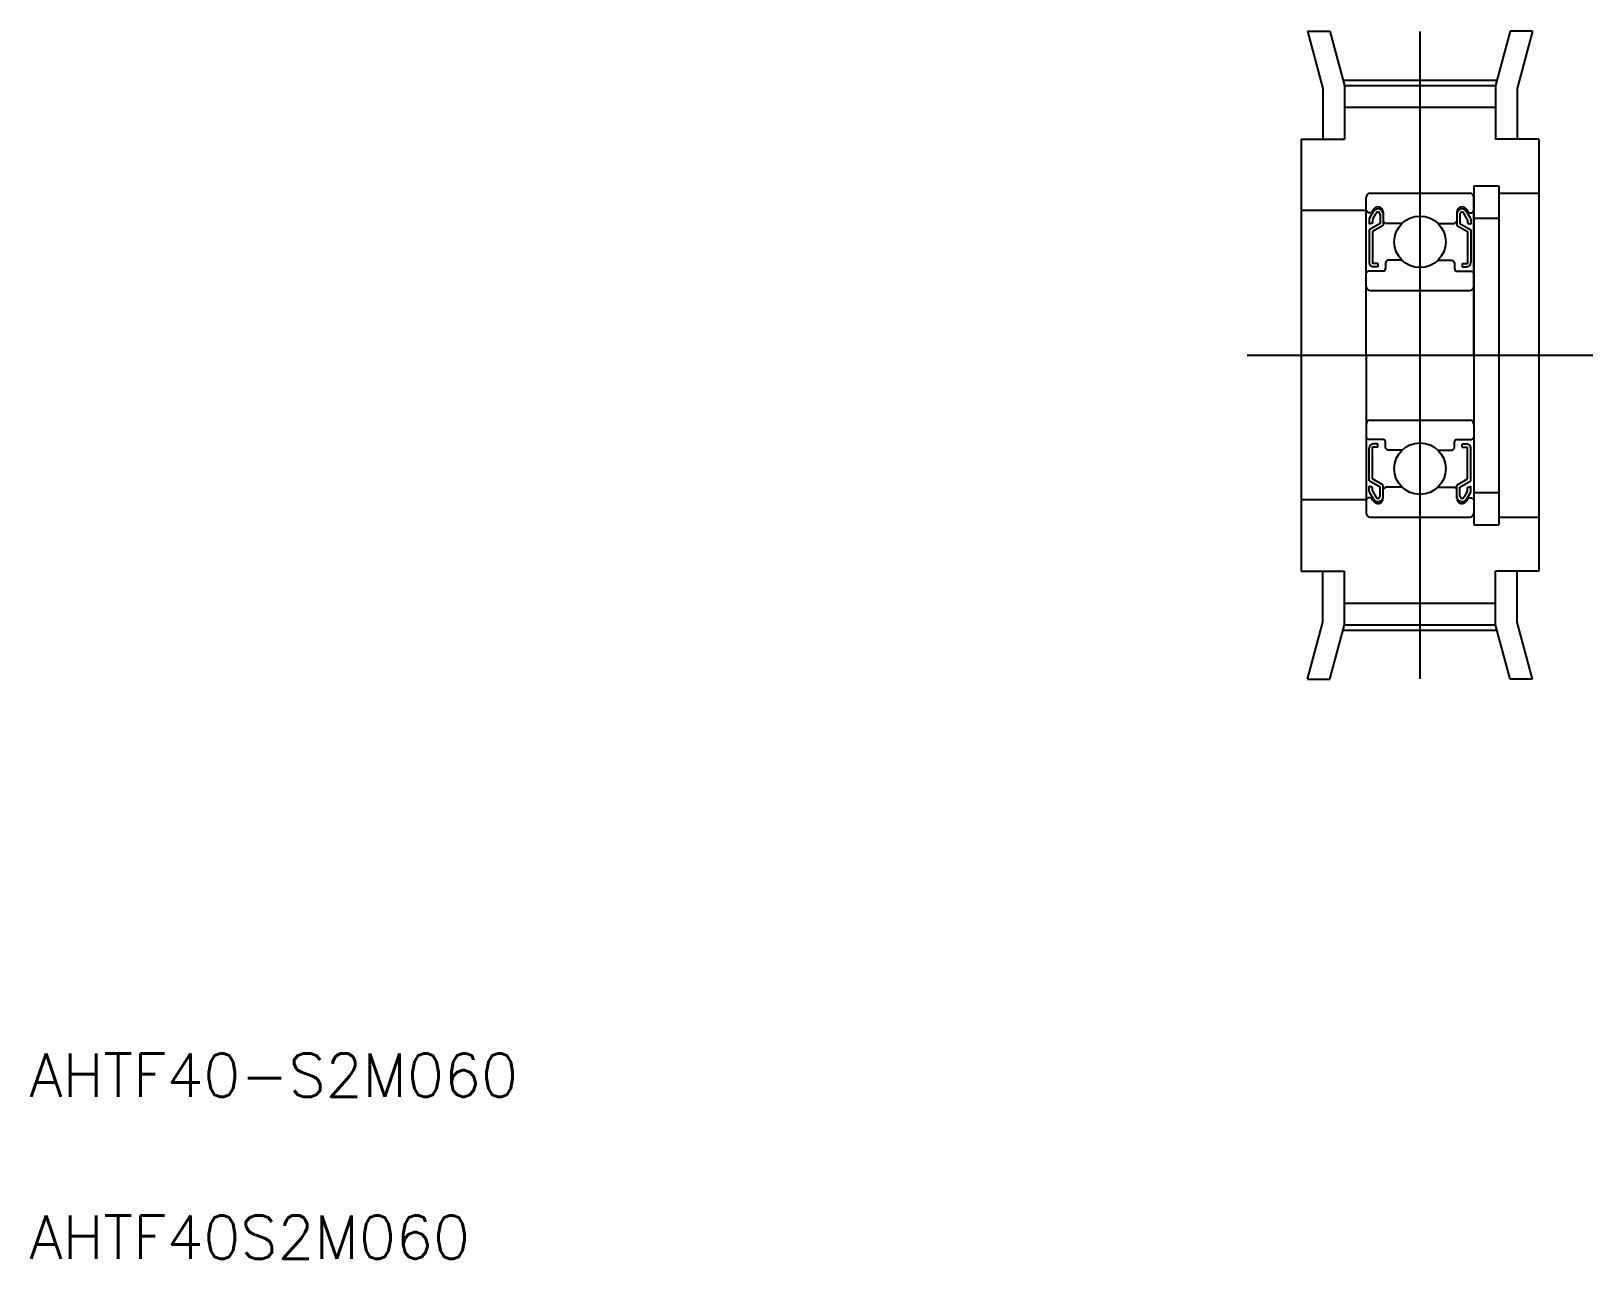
# Model space of a CAD drawing. Extents: x 5.1 to 77.4, y 5 to 61.8.
import ezdxf

# ---------------------------------------------------------------- set-up
doc = ezdxf.new("R2010")
doc.units = 0
doc.linetypes.add('CENTER', pattern=[50.8, 31.75, -6.35, 6.35, -6.35])
doc.layers.get('0').update_dxf_attribs({"linetype": 'CONTINUOUS'})
doc.layers.add('CENTER', color=1, linetype='CENTER')
doc.styles.get("Standard").update_dxf_attribs({"font": 'txt', "bigfont": 'BIGFONT'})

msp = doc.modelspace()

# ---------------------------------------------------------------- linework, layer by layer
at = {"color": 7, "linetype": 'CONTINUOUS'}
for p, q in [((64.178, 61.826), (64.889, 59.174)), ((64.178, 61.826), (65.213, 61.826)), ((65.213, 61.826), (65.889, 59.306)), ((73.564, 61.826), (72.889, 59.306)), ((74.599, 61.826), (73.564, 61.826)), ((74.599, 61.826), (73.889, 59.174)), ((65.889, 59.306), (72.889, 59.306)), ((65.889, 59.306), (65.889, 56.826)), ((72.889, 59.306), (72.889, 56.826)), ((64.889, 59.174), (64.889, 56.826)), ((73.889, 59.174), (73.889, 56.826)), ((65.889, 58.306), (72.889, 58.306)), ((63.889, 56.826), (63.889, 36.826)), ((63.889, 56.826), (65.889, 56.826)), ((74.889, 56.826), (72.889, 56.826)), ((74.889, 56.826), (74.889, 36.826)), ((67.089, 54.326), (71.689, 54.326)), ((71.889, 54.676), (73.039, 54.676)), ((71.889, 54.676), (71.889, 38.976)), ((73.039, 54.676), (73.039, 38.976)), ((73.039, 54.326), (74.889, 54.326)), ((66.889, 53.526), (63.889, 53.526)), ((66.889, 46.826), (66.889, 54.126)), ((66.989, 53.426), (66.889, 53.526)), ((67.052, 53.172), (67.249, 53.514)), ((67.222, 53.57), (67.139, 53.426)), ((71.725, 53.172), (71.528, 53.514)), ((71.555, 53.57), (71.639, 53.426)), ((71.789, 53.426), (71.889, 53.526)), ((71.889, 46.826), (71.889, 54.126)), ((67.139, 53.426), (66.989, 53.426)), ((67.039, 53.122), (67.039, 52.889)), ((67.189, 52.944), (67.039, 52.889)), ((67.539, 52.926), (67.039, 52.637)), ((67.189, 53.082), (67.189, 52.944)), ((67.689, 52.839), (67.189, 52.55)), ((67.202, 53.132), (67.341, 53.373)), ((67.539, 53.351), (67.539, 52.926)), ((67.689, 53.445), (67.689, 53.026)), ((67.689, 53.351), (67.689, 52.839)), ((67.789, 52.926), (67.689, 53.026)), ((68.555, 52.926), (67.789, 52.926)), ((70.222, 52.926), (70.989, 52.926)), ((70.989, 52.926), (71.089, 53.026)), ((71.089, 53.445), (71.089, 53.026)), ((71.089, 53.351), (71.089, 52.839)), ((71.089, 52.839), (71.589, 52.55)), ((71.239, 53.351), (71.239, 52.926)), ((71.239, 52.926), (71.739, 52.637)), ((71.575, 53.132), (71.436, 53.373)), ((71.589, 53.082), (71.589, 52.944)), ((71.589, 52.944), (71.739, 52.889)), ((71.639, 53.426), (71.789, 53.426)), ((71.739, 53.122), (71.739, 52.889)), ((71.889, 53.176), (73.039, 53.176)), ((67.039, 52.637), (67.039, 51.126)), ((67.189, 52.55), (67.189, 51.076)), ((71.589, 52.55), (71.589, 51.076)), ((71.739, 52.637), (71.739, 51.126)), ((66.989, 50.726), (66.889, 50.626)), ((67.689, 50.726), (66.989, 50.726)), ((67.439, 51.076), (67.189, 51.076)), ((67.439, 50.926), (67.239, 50.926)), ((67.439, 51.076), (67.439, 50.926)), ((67.889, 51.226), (67.789, 51.126)), ((67.789, 51.126), (67.789, 50.826)), ((68.555, 51.226), (67.889, 51.226)), ((70.222, 51.226), (70.889, 51.226)), ((70.889, 51.226), (70.989, 51.126)), ((70.989, 51.126), (70.989, 50.826)), ((71.089, 50.726), (71.789, 50.726)), ((71.339, 51.076), (71.339, 50.926)), ((71.339, 51.076), (71.589, 51.076)), ((71.339, 50.926), (71.539, 50.926)), ((71.789, 50.726), (71.889, 50.626)), ((66.889, 50.476), (66.889, 50.476)), ((67.089, 49.826), (71.689, 49.826)), ((66.889, 48.651), (66.889, 48.651)), ((66.889, 46.826), (66.889, 39.526)), ((71.889, 46.826), (71.889, 39.526)), ((67.089, 43.826), (71.689, 43.826)), ((66.989, 42.926), (66.889, 43.026)), ((67.689, 42.926), (66.989, 42.926)), ((67.439, 42.726), (67.239, 42.726)), ((67.439, 42.576), (67.439, 42.726)), ((67.789, 42.526), (67.789, 42.826)), ((70.989, 42.526), (70.989, 42.826)), ((71.089, 42.926), (71.789, 42.926)), ((71.339, 42.576), (71.339, 42.726)), ((71.339, 42.726), (71.539, 42.726)), ((71.789, 42.926), (71.889, 43.026)), ((67.039, 41.014), (67.039, 42.526)), ((67.439, 42.576), (67.189, 42.576)), ((67.189, 41.101), (67.189, 42.576)), ((67.889, 42.426), (67.789, 42.526)), ((68.555, 42.426), (67.889, 42.426)), ((70.222, 42.426), (70.889, 42.426)), ((70.889, 42.426), (70.989, 42.526)), ((71.339, 42.576), (71.589, 42.576)), ((71.589, 41.101), (71.589, 42.576)), ((71.739, 41.014), (71.739, 42.526)), ((67.539, 40.726), (67.039, 41.014)), ((67.039, 40.529), (67.039, 40.762)), ((67.189, 40.707), (67.039, 40.762)), ((67.689, 40.812), (67.189, 41.101)), ((67.189, 40.569), (67.189, 40.707)), ((67.202, 40.519), (67.341, 40.278)), ((67.539, 40.301), (67.539, 40.726)), ((67.689, 40.301), (67.689, 40.812)), ((67.789, 40.726), (67.689, 40.626)), ((67.689, 40.206), (67.689, 40.626)), ((68.555, 40.726), (67.789, 40.726)), ((70.222, 40.726), (70.989, 40.726)), ((70.989, 40.726), (71.089, 40.626)), ((71.089, 40.812), (71.589, 41.101)), ((71.089, 40.301), (71.089, 40.812)), ((71.089, 40.206), (71.089, 40.626)), ((71.239, 40.726), (71.739, 41.014)), ((71.239, 40.301), (71.239, 40.726)), ((71.575, 40.519), (71.436, 40.278)), ((71.589, 40.707), (71.739, 40.762)), ((71.589, 40.569), (71.589, 40.707)), ((71.739, 40.529), (71.739, 40.762)), ((66.889, 40.126), (63.889, 40.126)), ((66.989, 40.226), (66.889, 40.126)), ((67.139, 40.226), (66.989, 40.226)), ((67.052, 40.479), (67.249, 40.137)), ((67.222, 40.081), (67.139, 40.226)), ((71.725, 40.479), (71.528, 40.137)), ((71.555, 40.081), (71.639, 40.226)), ((71.639, 40.226), (71.789, 40.226)), ((71.789, 40.226), (71.889, 40.126)), ((71.889, 40.476), (73.039, 40.476)), ((67.089, 39.326), (71.689, 39.326)), ((73.039, 39.326), (74.889, 39.326)), ((71.889, 38.976), (73.039, 38.976)), ((63.889, 36.826), (65.889, 36.826)), ((64.889, 34.477), (64.889, 36.826)), ((65.889, 34.346), (65.889, 36.826)), ((72.889, 34.346), (72.889, 36.826)), ((74.889, 36.826), (72.889, 36.826)), ((73.889, 34.477), (73.889, 36.826)), ((65.889, 35.346), (72.889, 35.346)), ((64.178, 31.826), (64.889, 34.477)), ((65.213, 31.826), (65.889, 34.346)), ((65.889, 34.346), (72.889, 34.346)), ((73.564, 31.826), (72.889, 34.346)), ((74.599, 31.826), (73.889, 34.477)), ((64.178, 31.826), (65.213, 31.826)), ((74.599, 31.826), (73.564, 31.826))]:
    msp.add_line(p, q, dxfattribs=at)
for centre in [(69.389, 52.076), (69.389, 41.576)]:
    msp.add_circle(centre, 1.191, dxfattribs=at)
for centre, radius, start, end in [((67.089, 54.126), 0.2, 90, 180), ((71.689, 54.126), 0.2, 0, 90), ((67.439, 53.445), 0.25, 359.99956, 150.00021), ((67.439, 53.351), 0.25, 0, 139.19441), ((71.339, 53.445), 0.25, 29.99979, 180.00044), ((71.339, 53.351), 0.25, 40.80559, 180), ((67.139, 53.122), 0.1, 150.00032, 180.0006), ((67.289, 53.082), 0.1, 150.00032, 180.0006), ((67.439, 53.351), 0.1, 0, 167.12492), ((71.339, 53.351), 0.1, 12.87508, 180), ((71.489, 53.082), 0.1, 359.9994, 29.99968), ((71.639, 53.122), 0.1, 359.9994, 29.99968), ((67.239, 51.126), 0.2, 180.00032, 270.00031), ((67.689, 50.826), 0.1, 270.00058, 0), ((71.089, 50.826), 0.1, 180, 269.99942), ((71.539, 51.126), 0.2, 269.99969, 359.99968), ((67.089, 50.026), 0.2, 180, 270), ((71.689, 50.026), 0.2, 270, 0), ((67.089, 43.626), 0.2, 90, 180), ((71.689, 43.626), 0.2, 0, 90), ((67.239, 42.526), 0.2, 89.99969, 179.99968), ((67.689, 42.826), 0.1, 0, 89.99942), ((71.089, 42.826), 0.1, 90.00058, 180), ((71.539, 42.526), 0.2, 0.00032, 90.00031), ((67.139, 40.529), 0.1, 179.9994, 209.99968), ((67.289, 40.569), 0.1, 179.9994, 209.99968), ((71.489, 40.569), 0.1, 330.00032, 0.0006), ((71.639, 40.529), 0.1, 330.00032, 0.0006), ((67.439, 40.206), 0.25, 209.99979, 0.00044), ((67.439, 40.301), 0.25, 220.80559, 0), ((67.439, 40.301), 0.1, 192.87508, 0), ((71.339, 40.301), 0.25, 180, 319.19441), ((71.339, 40.206), 0.25, 179.99956, 330.00021), ((71.339, 40.301), 0.1, 180, 347.12492), ((67.089, 39.526), 0.2, 180, 270), ((71.689, 39.526), 0.2, 270, 0)]:
    msp.add_arc(centre, radius, start, end, dxfattribs=at)
at = {"layer": 'CENTER', "color": 1, "linetype": 'CENTER'}
for p, q in [((69.389, 61.806), (69.389, 31.846)), ((65.822, 59.556), (72.956, 59.556)), ((61.389, 46.826), (77.389, 46.826)), ((65.822, 34.096), (72.956, 34.096))]:
    msp.add_line(p, q, dxfattribs=at)

# ---------------------------------------------------------------- texts
at = {"color": 7, "linetype": 'CONTINUOUS'}
for s, p in [('AHTF40-S2M060', (5, 12.5)), ('AHTF40S2M060', (5, 5))]:
    msp.add_text(s, height=2, dxfattribs=at).set_placement(p)

doc.saveas('drawing.dxf')
